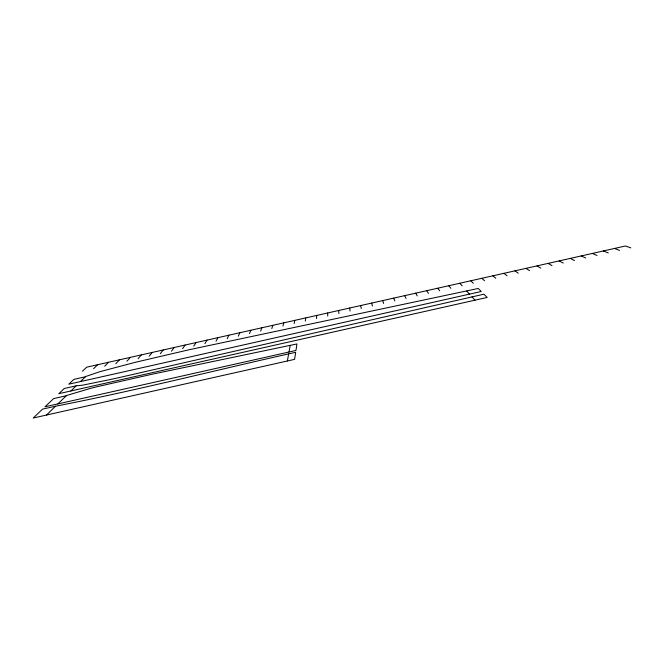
<?xml version="1.0" encoding="UTF-8"?>
<svg xmlns="http://www.w3.org/2000/svg" width="664" height="664" viewBox="0 0 664 664"><rect width="100%" height="100%" fill="white"/><g stroke="black" fill="none" stroke-linecap="round" stroke-linejoin="round"><path stroke-width="1" d="M327.692 316.056L327.701 312.968M316.512 318.571L316.711 315.442M305.332 321.086L305.722 317.915M287.363 360.984L288.657 353.87L295.671 352.293L294.608 359.357L33.2 418.029L42.562 409.124L55.477 406.227C133.232 391.121 211.052 371.367 288.657 353.87M288.998 352.02L290.185 345.454M294.16 323.6L294.741 320.38M282.988 326.107L283.769 322.853M271.817 328.622L272.788 325.318M260.653 331.137L261.815 327.792M249.49 333.643L250.851 330.257M238.334 336.15L239.887 332.722M227.179 338.665L228.922 335.187M216.024 341.171L217.958 337.652M204.877 343.678L207.002 340.117M193.73 346.185L196.054 342.582M182.592 348.691L185.098 345.048M76.078 385.842L82.477 385.195L108.473 379.899A335.411 44.953 -14.1 0 0 118.416 377.75L483.931 294.185L487.177 297.439L58.805 393.686L64.267 388.498L76.078 385.842L70.865 390.98M171.453 351.198L174.151 347.504M160.315 353.704L163.211 349.969M149.184 356.203L152.272 352.435M138.054 358.709L141.332 354.891M126.924 361.208L130.393 357.348M115.802 363.714L119.462 359.813M104.68 366.213L108.539 362.27M46.538 415.033L55.477 406.227M57.809 403.936L66.608 395.495L90.321 388.423A159.974 33.374 -16.6 0 1 97.757 386.556L152.205 374.206L296.933 343.944L295.953 350.459L45.003 406.808L53.643 398.591L66.06 395.802M93.566 368.711L97.608 364.727M80.402 381.584L85.83 376.471L99.492 371.798L135.232 362.328L188.883 349.795L478.221 288.466L481.234 291.488L68.79 384.199L73.853 379.385L85.241 376.82M82.452 371.209L86.685 367.184L625.538 245.971L630.8 247.888M614.466 248.46L619.529 250.419M603.393 250.951L608.265 252.951M592.329 253.441L597.002 255.482M581.266 255.93L585.748 258.014M570.21 258.421L574.493 260.545M559.154 260.902L563.238 263.077M548.099 263.392L551.991 265.608M537.051 265.874L540.745 268.14M526.004 268.364L529.499 270.663M514.957 270.846L518.26 273.194M503.918 273.327L507.03 275.726M492.879 275.809L495.792 278.249M481.848 278.291L484.562 280.772M470.817 280.772L473.341 283.296M459.787 283.254L462.119 285.819M466.726 291.056L469.506 294.127M471.988 296.866L474.984 300.178M448.764 285.736L450.897 288.342M437.742 288.217L439.684 290.865M426.72 290.691L428.471 293.388M415.705 293.173L417.258 295.912M404.7 295.646L406.053 298.435M393.686 298.128L394.848 300.95M382.68 300.601L383.643 303.473M371.674 303.074L372.446 305.988M360.676 305.548L361.257 308.511M349.679 308.021L350.061 311.026M338.69 310.495L338.881 313.541"/></g></svg>
